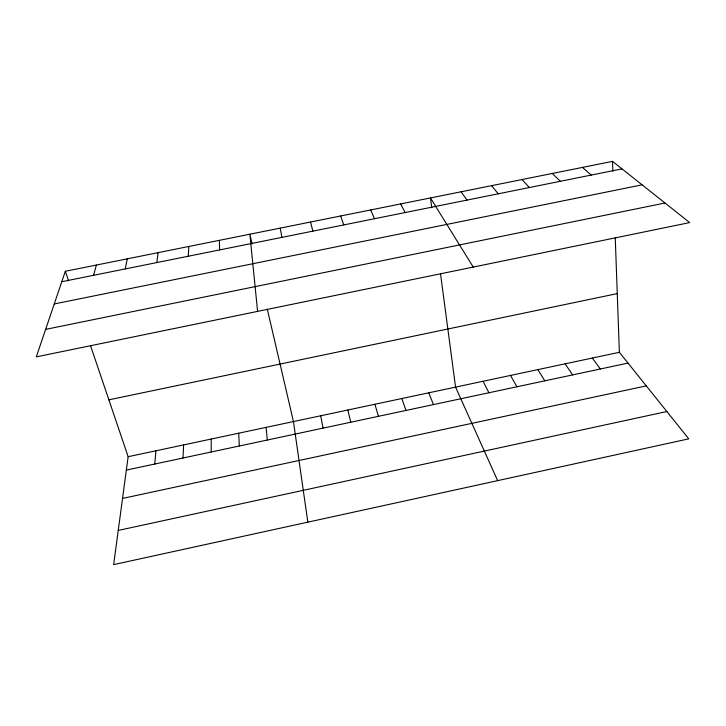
<?xml version="1.0" encoding="UTF-8"?>
<svg xmlns="http://www.w3.org/2000/svg" width="726" height="726" viewBox="0 0 726 726"><rect width="100%" height="100%" fill="white"/><g stroke="black" fill="none" stroke-linecap="round" stroke-linejoin="round"><path stroke-width="1.09" d="M183.016 458.006L183.605 444.911M188.27 256.242L188.805 246.477M154.729 464.041L155.927 450.801M156.825 262.576L158.105 252.648M90.487 345.549L128.148 456.699L113.637 564.628L688.765 438.849L619.36 352.301L615.258 237.692M125.271 268.929L127.286 258.837M93.59 275.308L96.367 265.044M65.331 271.279L36.3 356.874L689.7 222.583L612.517 161.372L65.331 271.279L68.589 280.898M118.238 530.434L666.849 411.524M122.54 498.426L646.276 385.869M128.148 456.699L619.36 352.301M126.342 470.094L628.008 363.091M108.882 399.835L617.254 293.613M45.629 329.377L665.016 202.999M54.241 303.967L642.111 184.84M61.792 281.715L621.982 168.877M582.452 167.407L591.227 175.075M552.277 173.469L560.354 181.291M521.985 179.558L529.363 187.535M491.593 185.656L498.254 193.797M592.289 358.054L600.375 368.99M461.083 191.791L467.036 200.086M565.118 363.835L572.651 374.897M537.866 369.625L544.827 380.832M473.234 267.068L430.464 197.944L431.761 207.727M510.523 375.433L516.912 386.786M400.634 203.933L405.162 212.546M483.089 381.268L488.907 392.766M497.646 480.648L455.565 387.112L440.5 273.611M370.696 209.941L374.516 218.726M428.767 392.811L433.44 404.591M340.648 215.976L343.761 224.915M401.877 398.529L405.979 410.453M374.906 404.255L378.428 416.325M310.501 222.038L312.897 231.14M347.836 410.009L350.794 422.223M252.131 243.918L249.871 234.217L257.594 311.39M267.313 309.203L293.449 421.57L307.833 522.157M320.692 415.78L323.061 428.131M280.236 228.118L281.915 237.375M266.124 427.378L267.322 440.029M238.709 433.204L239.317 446M612.517 161.372L612.871 171.245M219.388 240.333L219.606 249.925M211.202 439.048L211.212 451.989"/></g></svg>
